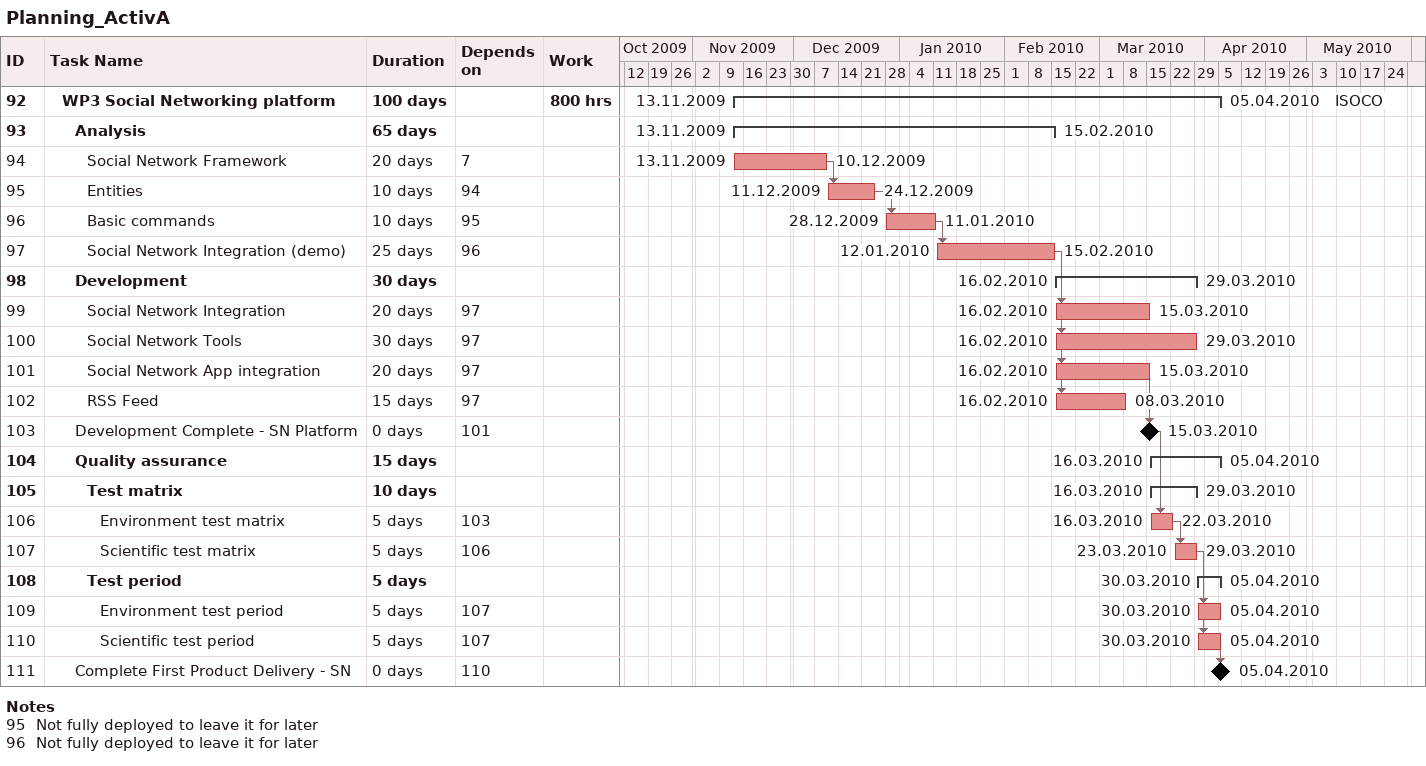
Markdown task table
Planning_ActivA

| ID | Level | Task | Duration | Start | Finish | Predecessors | Resources | Work (h) |
|---|---|---|---|---|---|---|---|---|
| 92 | 2 | **WP3 Social Networking platform** | 100d | 2009-11-13 | 2010-04-05 |  | ISOCO | 800 |
| 93 | 3 | **Analysis** | 65d | 2009-11-13 | 2010-02-15 |  |  |  |
| 94 | 4 | Social Network Framework | 20d | 2009-11-13 | 2009-12-10 | 7 |  |  |
| 95 | 4 | Entities | 10d | 2009-12-11 | 2009-12-24 | 94 |  |  |
| 96 | 4 | Basic commands | 10d | 2009-12-28 | 2010-01-11 | 95 |  |  |
| 97 | 4 | Social Network Integration (demo) | 25d | 2010-01-12 | 2010-02-15 | 96 |  |  |
| 98 | 3 | **Development** | 30d | 2010-02-16 | 2010-03-29 |  |  |  |
| 99 | 4 | Social Network Integration | 20d | 2010-02-16 | 2010-03-15 | 97 |  |  |
| 100 | 4 | Social Network Tools | 30d | 2010-02-16 | 2010-03-29 | 97 |  |  |
| 101 | 4 | Social Network App integration | 20d | 2010-02-16 | 2010-03-15 | 97 |  |  |
| 102 | 4 | RSS Feed | 15d | 2010-02-16 | 2010-03-08 | 97 |  |  |
| 103 | 3 | Development Complete - SN Platform | 0d | 2010-03-15 | 2010-03-15 | 101 |  |  |
| 104 | 3 | **Quality assurance** | 15d | 2010-03-16 | 2010-04-05 |  |  |  |
| 105 | 4 | **Test matrix** | 10d | 2010-03-16 | 2010-03-29 |  |  |  |
| 106 | 5 | Environment test matrix | 5d | 2010-03-16 | 2010-03-22 | 103 |  |  |
| 107 | 5 | Scientific test matrix | 5d | 2010-03-23 | 2010-03-29 | 106 |  |  |
| 108 | 4 | **Test period** | 5d | 2010-03-30 | 2010-04-05 |  |  |  |
| 109 | 5 | Environment test period | 5d | 2010-03-30 | 2010-04-05 | 107 |  |  |
| 110 | 5 | Scientific test period | 5d | 2010-03-30 | 2010-04-05 | 107 |  |  |
| 111 | 3 | Complete First Product Delivery - SN | 0d | 2010-04-05 | 2010-04-05 | 110 |  |  |

Notes
- 95: Not fully deployed to leave it for later
- 96: Not fully deployed to leave it for later
